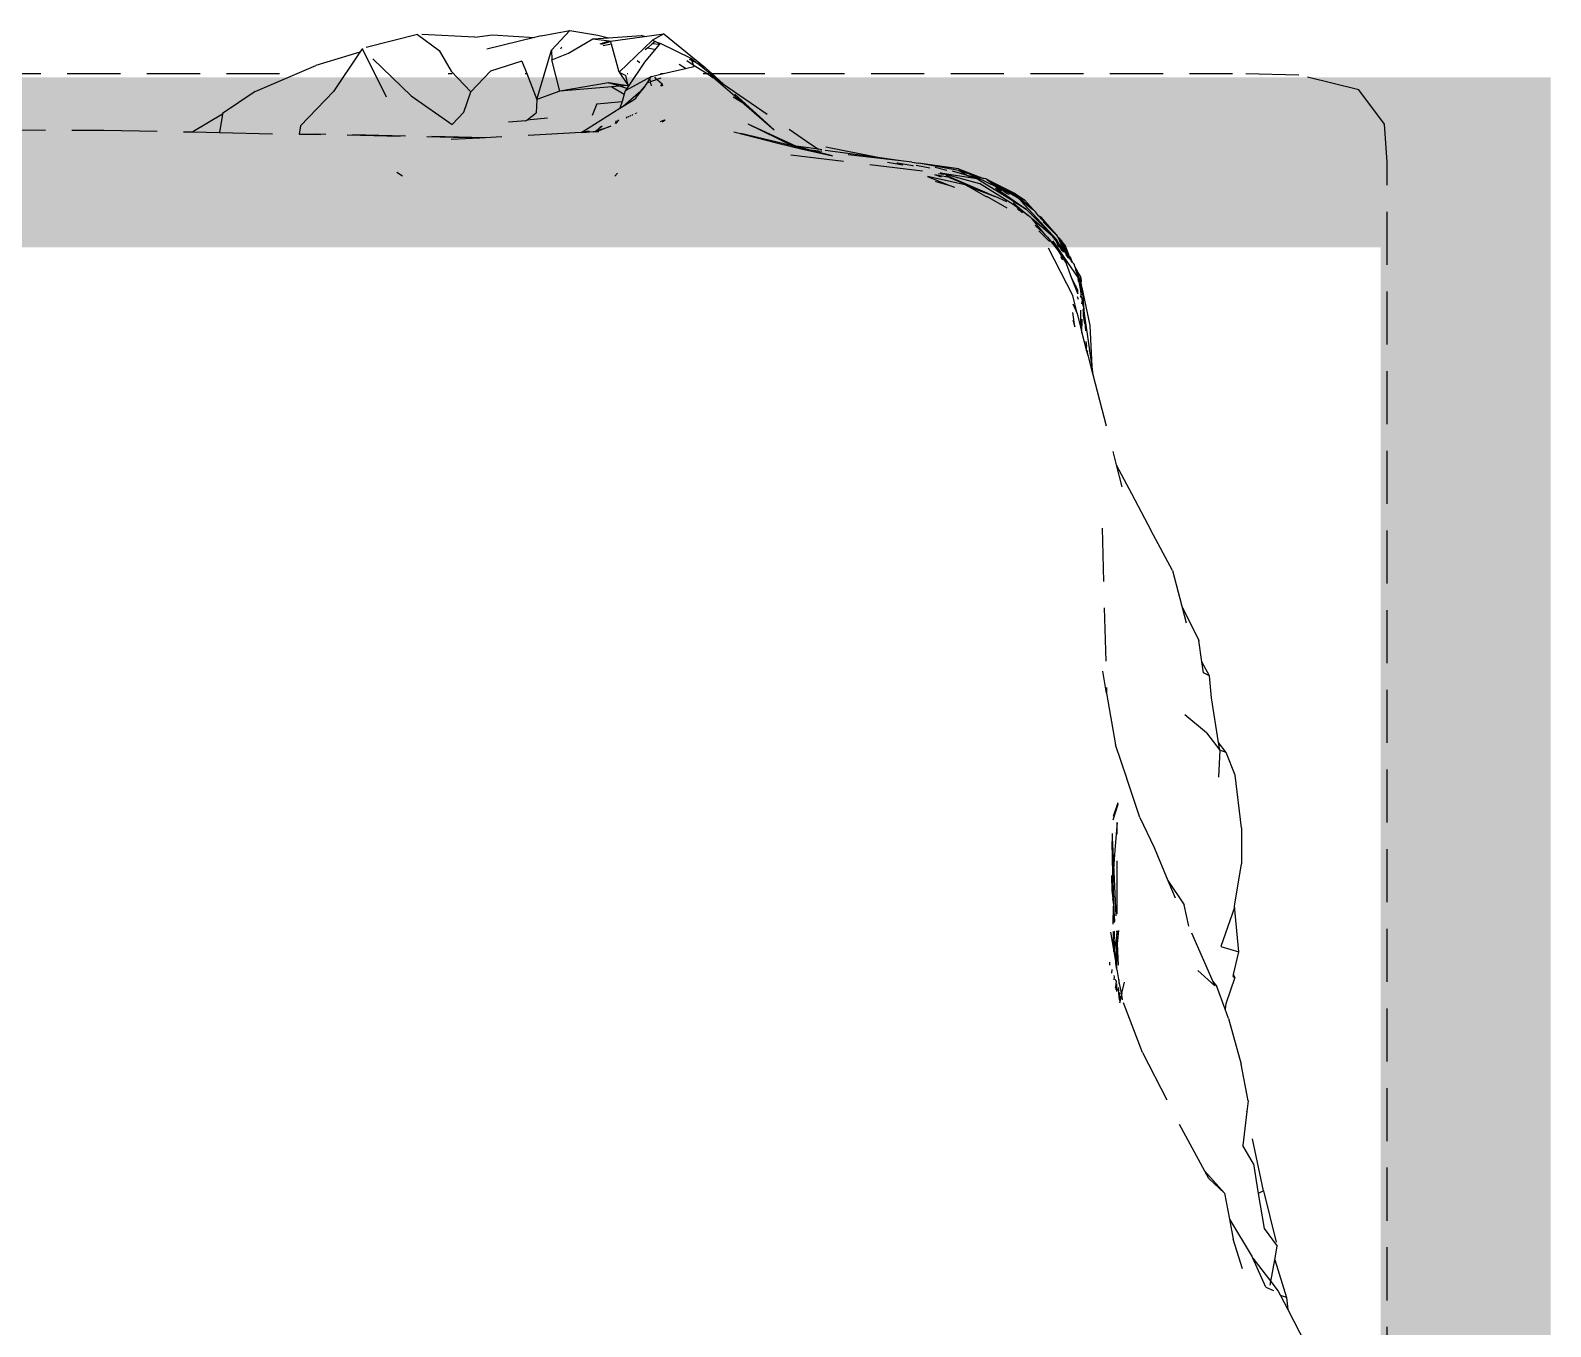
# Model space of a CAD drawing. Header units: millimetres. Extents: x 0 to 460473, y -68369 to 85219.
# Drawn here: x 231285.7 to 231464.6, y -37559.5 to -37406.9 of the extents above; entities that cross this region are included whole.
import ezdxf

# ---------------------------------------------------------------- set-up
doc = ezdxf.new("R2010")
doc.units = ezdxf.units.MM
doc.header["$LTSCALE"] = 50
doc.linetypes.add('HIDDEN2', pattern=[0.1875, 0.125, -0.0625])
doc.layers.add('fur', color=6, linetype='Continuous')
doc.layers.add('hid', color=8, linetype='HIDDEN2')

msp = doc.modelspace()

# ---------------------------------------------------------------- linework, layer by layer
at = {"layer": 'fur', "color": 40, "lineweight": 50, "true_color": 0xf8d731, "const_width": 20}
msp.add_lwpolyline([(231454.62857818, -37422.47504293), (231454.62857818, -39432.25663589), (230244.58358802, -39432.25663589), (230244.58358802, -37422.47504293)], close=True, dxfattribs=at)
at = {"layer": 'hid'}
for p, q in [((231331.23243071, -37407.41653818), (231324.73994707, -37409.08661756)), ((231331.23243071, -37407.41653818), (231333.76837843, -37409.33058047)), ((231337.96958474, -37407.74332182), (231331.23243071, -37407.41653818)), ((231337.96958474, -37407.74332182), (231340.06700062, -37407.47986188)), ((231345.01968612, -37407.77405115), (231339.40048471, -37409.15377402)), ((231340.06700062, -37407.47986188), (231345.01968612, -37407.77405115)), ((231345.783476, -37407.58651233), (231345.01968612, -37407.77405115)), ((231345.783476, -37407.58651233), (231349.1423037, -37406.94910925)), ((231349.1423037, -37406.94910925), (231346.9950163, -37409.2895867)), ((231349.1423037, -37406.94910925), (231352.44601025, -37407.51085717)), ((231352.44601025, -37407.51085717), (231353.71245843, -37407.82982542)), ((231353.71245843, -37407.82982542), (231357.5692771, -37407.56384911)), ((231353.95846702, -37408.20891769), (231357.95920658, -37407.67037683)), ((231357.95920658, -37407.67037683), (231357.5692771, -37407.56384911)), ((231357.95920658, -37407.67037683), (231360.23365334, -37407.3642128)), ((231360.23365334, -37407.3642128), (231358.9024964, -37408.08510318)), ((231360.23365334, -37407.3642128), (231365.11431215, -37411.34327442)), ((231324.44802977, -37409.51840754), (231319.25783031, -37411.09531213)), ((231324.44802977, -37409.51840754), (231321.31868624, -37414.1471814)), ((231324.73994707, -37409.08661756), (231324.44802977, -37409.51840754)), ((231327.57118665, -37414.80391487), (231324.73994707, -37409.08661756)), ((231330.4629845, -37414.65427096), (231324.73994707, -37409.08661756)), ((231333.76837843, -37409.33058047), (231335.19665358, -37411.72804925)), ((231345.29319777, -37415.0838723), (231346.9950163, -37409.2895867)), ((231346.9950163, -37409.2895867), (231347.04095059, -37410.43091315)), ((231348.12073348, -37409.10811235), (231348.22473511, -37408.88831361)), ((231348.98725203, -37409.6278686), (231351.8544891, -37407.95795585)), ((231351.8544891, -37407.95795585), (231353.71245843, -37407.82982542)), ((231351.8544891, -37407.95795585), (231353.80495071, -37408.19060631)), ((231352.72421934, -37408.51302051), (231353.80495071, -37408.19060631)), ((231353.97324152, -37408.26333404), (231352.87235136, -37408.60755885)), ((231354.05078071, -37408.54892061), (231353.09843782, -37408.75184796)), ((231353.80495071, -37408.19060631), (231353.95846702, -37408.20891769)), ((231353.97324152, -37408.26333404), (231353.95846702, -37408.20891769)), ((231354.05078071, -37408.54892061), (231353.97324152, -37408.26333404)), ((231354.95027268, -37411.86186223), (231354.05078071, -37408.54892061)), ((231358.9024964, -37408.08510318), (231354.95027268, -37411.86186223)), ((231359.68960368, -37408.6032614), (231357.9626246, -37410.68054186)), ((231358.32703802, -37408.98728104), (231358.03677583, -37409.23437615)), ((231358.84630696, -37408.54523648), (231358.32703802, -37408.98728104)), ((231358.32703802, -37408.98728104), (231359.07529467, -37409.17477233)), ((231359.20217796, -37408.24228973), (231358.84630696, -37408.54523648)), ((231359.68960368, -37408.6032614), (231358.84630696, -37408.54523648)), ((231358.9024964, -37408.08510318), (231359.20217796, -37408.24228973)), ((231359.20217796, -37408.24228973), (231359.82455694, -37408.47771015)), ((231359.76199023, -37408.53591792), (231359.20217796, -37408.24228973)), ((231359.76199023, -37408.53591792), (231359.68960368, -37408.6032614)), ((231359.82455694, -37408.47771015), (231359.76199023, -37408.53591792)), ((231363.4441789, -37410.2629387), (231359.82455694, -37408.47771015)), ((231317.06695032, -37412.03248323), (231319.25783031, -37411.09531213)), ((231343.49163621, -37410.54956178), (231339.81389331, -37411.74787957)), ((231343.49163621, -37410.54956178), (231344.08082706, -37412.03248323)), ((231347.04095059, -37410.43091315), (231348.98725203, -37409.6278686)), ((231347.9735104, -37414.11835245), (231347.04095059, -37410.43091315)), ((231357.9626246, -37410.68054186), (231356.04225653, -37413.53285965)), ((231357.09117237, -37410.48969634), (231357.41134353, -37410.72279823)), ((231362.79234888, -37411.41369351), (231362.03735265, -37410.95340163)), ((231362.79234888, -37411.41369351), (231363.76478149, -37411.1822989)), ((231362.9541842, -37410.50342552), (231363.69533341, -37410.98314953)), ((231363.51967363, -37410.47942742), (231363.2429284, -37410.36171139)), ((231363.51967363, -37410.47942742), (231363.27411662, -37410.34640437)), ((231363.4441789, -37410.2629387), (231363.51967363, -37410.47942742)), ((231364.00191093, -37410.74066484), (231363.4441789, -37410.2629387)), ((231363.53138472, -37410.51301016), (231363.51967363, -37410.47942742)), ((231364.00191093, -37410.74066484), (231363.53138472, -37410.51301016)), ((231363.53138472, -37410.51301016), (231363.69533341, -37410.98314953)), ((231363.69533341, -37410.98314953), (231363.76478149, -37411.1822989)), ((231363.69533341, -37410.98314953), (231365.31650063, -37412.03248323)), ((231364.05956044, -37410.79004461), (231364.00191093, -37410.74066484)), ((231364.11768263, -37410.80338064), (231364.05956044, -37410.79004461)), ((231364.17938977, -37410.85289651), (231364.11768263, -37410.80338064)), ((231365.11431215, -37411.34327442), (231364.17938977, -37410.85289651)), ((231365.64940159, -37412.03248323), (231364.17938977, -37410.85289651)), ((231365.88031134, -37412.03248323), (231365.11431215, -37411.34327442)), ((230352.49704606, -37412.03248323), (231317.06695032, -37412.03248323)), ((231312.11082993, -37414.15251392), (231317.06695032, -37412.03248323)), ((231334.85318587, -37412.03248323), (231335.28970404, -37412.03248323)), ((231335.19665358, -37411.72804925), (231337.51549148, -37414.17950982)), ((231337.51549148, -37414.17950982), (231339.81389331, -37411.74787957)), ((231343.90653763, -37412.03248323), (231344.08082706, -37412.03248323)), ((231344.08082706, -37412.03248323), (231345.29319777, -37415.0838723)), ((231353.71285919, -37413.1105057), (231347.9735104, -37414.11835245)), ((231353.71285919, -37413.1105057), (231355.96682662, -37413.44645462)), ((231355.03809968, -37413.52452104), (231353.71285919, -37413.1105057)), ((231353.73590754, -37413.0785073), (231355.96682662, -37413.44645462)), ((231354.95027268, -37411.86186223), (231356.0166154, -37413.41985987)), ((231354.95027268, -37411.86186223), (231355.75440397, -37412.26430104)), ((231358.78419217, -37412.36745202), (231355.67734685, -37414.07485907)), ((231356.0166154, -37413.41985987), (231355.75440397, -37412.26430104)), ((231355.92902693, -37412.03248323), (231356.00358165, -37412.03248323)), ((231358.06874218, -37413.44278851), (231358.26364886, -37413.14983964)), ((231358.26364886, -37413.14983964), (231358.1581881, -37413.18755884)), ((231358.26364886, -37413.14983964), (231358.5549425, -37412.66778428)), ((231358.65256097, -37413.01074093), (231358.26364886, -37413.14983964)), ((231358.5549425, -37412.66778428), (231358.78419217, -37412.36745202)), ((231358.5549425, -37412.66778428), (231358.65256097, -37413.01074093)), ((231359.40805093, -37412.74053162), (231358.65256097, -37413.01074093)), ((231358.7839588, -37413.47237236), (231358.65256097, -37413.01074093)), ((231358.78419217, -37412.36745202), (231360.19189381, -37412.03248323)), ((231359.40805093, -37412.74053162), (231359.14908397, -37412.43537257)), ((231359.8805689, -37412.57153036), (231359.40805093, -37412.74053162)), ((231359.47864362, -37412.82371598), (231359.40805093, -37412.74053162)), ((231360.01448116, -37413.26781512), (231359.47864362, -37412.82371598)), ((231359.83871136, -37412.03248323), (231360.19189381, -37412.03248323)), ((231360.19189381, -37412.03248323), (231362.79234888, -37411.41369351)), ((231364.84318821, -37412.03248323), (231365.31650063, -37412.03248323)), ((231365.31650063, -37412.03248323), (231365.51007309, -37412.03248323)), ((231365.31650063, -37412.03248323), (231366.0068959, -37412.47935572)), ((231365.59877828, -37412.13098798), (231365.73148823, -37412.22213668)), ((231365.64940159, -37412.03248323), (231365.88031134, -37412.03248323)), ((231367.03811517, -37413.14683351), (231365.64940159, -37412.03248323)), ((231365.73148823, -37412.22213668), (231366.0068959, -37412.47935572)), ((231365.88031134, -37412.03248323), (231427.19550071, -37412.03248323)), ((231367.25107204, -37413.26582702), (231365.88031134, -37412.03248323)), ((231366.0068959, -37412.47935572), (231366.10876001, -37412.54528935)), ((231366.10876001, -37412.54528935), (231369.67230406, -37415.60813498)), ((231367.03811517, -37413.14683351), (231367.25107204, -37413.26582702)), ((231435.00557857, -37412.20322839), (231427.19550071, -37412.03248323)), ((231442.0605992, -37413.94312107), (231435.00557857, -37412.20322839)), ((231312.11082993, -37414.15251392), (231308.28553484, -37416.73312152)), ((231321.31868624, -37414.1471814), (231317.4468944, -37418.19056658)), ((231330.4629845, -37414.65427096), (231335.3037086, -37418.00659455)), ((231336.68173727, -37416.58681044), (231337.51549148, -37414.17950982)), ((231347.9735104, -37414.11835245), (231345.29319777, -37415.0838723)), ((231354.10962181, -37413.60256653), (231347.9735104, -37414.11835245)), ((231355.03809968, -37413.52452104), (231354.10962181, -37413.60256653)), ((231354.10962181, -37413.60256653), (231355.56055336, -37414.45853023)), ((231355.96682662, -37413.44645462), (231355.03809968, -37413.52452104)), ((231355.87239123, -37413.78516015), (231355.03809968, -37413.52452104)), ((231355.56055336, -37414.45853023), (231355.30281257, -37415.30521878)), ((231355.43288598, -37415.86982667), (231357.50313505, -37414.04572175)), ((231355.67734685, -37414.07485907), (231355.56055336, -37414.45853023)), ((231355.87239123, -37413.78516015), (231355.67734685, -37414.07485907)), ((231356.04225653, -37413.53285965), (231355.87239123, -37413.78516015)), ((231355.96682662, -37413.44645462), (231356.02807095, -37413.47034417)), ((231356.02807095, -37413.47034417), (231356.0166154, -37413.41985987)), ((231356.04225653, -37413.53285965), (231356.02807095, -37413.47034417)), ((231356.97136065, -37414.81480618), (231356.83639083, -37414.98355422)), ((231356.94522523, -37414.77662059), (231356.97136065, -37414.81480618)), ((231357.10394726, -37414.6490378), (231356.97136065, -37414.81480618)), ((231357.10394726, -37414.6490378), (231357.07783415, -37414.60289411)), ((231357.41055661, -37414.26569486), (231357.10394726, -37414.6490378)), ((231357.41055661, -37414.26569486), (231357.34973023, -37414.24669223)), ((231357.56667425, -37414.07050645), (231357.41055661, -37414.26569486)), ((231357.50313505, -37414.04572175), (231357.5595681, -37413.97179071)), ((231357.50313505, -37414.04572175), (231357.56667425, -37414.07050645)), ((231357.5595681, -37413.97179071), (231358.04617702, -37413.47100094)), ((231357.63261291, -37413.98806566), (231357.5595681, -37413.97179071)), ((231357.63261291, -37413.98806566), (231357.56667425, -37414.07050645)), ((231358.04617702, -37413.47100094), (231357.63261291, -37413.98806566)), ((231358.06874218, -37413.44278851), (231358.04617702, -37413.47100094)), ((231358.05342395, -37413.32480682), (231358.06874218, -37413.44278851)), ((231359.88240758, -37413.51780803), (231360.01448116, -37413.26781512)), ((231360.01448116, -37413.26781512), (231359.91998679, -37413.51936244)), ((231360.1030916, -37413.52693629), (231360.01448116, -37413.26781512)), ((231373.22124543, -37418.63749862), (231367.25107204, -37413.26582702)), ((231367.25107204, -37413.26582702), (231377.54259611, -37420.33431792)), ((231369.67230406, -37415.60813498), (231368.37700708, -37414.81844272)), ((231445.09204154, -37417.99240731), (231442.0605992, -37413.94312107)), ((231308.28553484, -37416.73312152), (231308.27372767, -37416.80221491)), ((231336.68173727, -37416.58681044), (231335.3037086, -37418.00659455)), ((231344.08193608, -37417.5306506), (231345.20301658, -37416.66629835)), ((231345.29319777, -37415.0838723), (231345.20301658, -37416.66629835)), ((231350.59061859, -37418.92757751), (231355.05908585, -37416.10587057)), ((231352.35151685, -37415.60395989), (231351.78661884, -37416.97308504)), ((231352.35151685, -37415.60395989), (231355.30281257, -37415.30521878)), ((231355.30281257, -37415.30521878), (231355.05908585, -37416.10587057)), ((231355.05908585, -37416.10587057), (231355.43288598, -37415.86982667)), ((231355.43288598, -37415.86982667), (231356.83639083, -37414.98355422)), ((231356.89760663, -37416.71180991), (231356.83496597, -37416.78957729)), ((231357.01694614, -37416.66605577), (231356.98239338, -37416.71746136)), ((231369.67230406, -37415.60813498), (231373.22124543, -37418.63749862)), ((231308.27372767, -37416.80221491), (231304.76871679, -37418.88253362)), ((231308.27372767, -37416.80221491), (231307.90331665, -37418.96979175)), ((231317.4468944, -37418.19056658), (231317.28071445, -37419.16911808)), ((231343.99016386, -37417.57549344), (231341.95536861, -37417.74263469)), ((231343.99016386, -37417.57549344), (231344.04508293, -37417.53432426)), ((231344.08193608, -37417.5306506), (231344.04508293, -37417.53432426)), ((231346.53248614, -37417.28637073), (231344.08193608, -37417.5306506)), ((231353.74314591, -37418.30197902), (231352.29937314, -37418.88322952)), ((231352.96528525, -37418.21944112), (231352.31642091, -37418.76183181)), ((231352.31642091, -37418.76183181), (231352.82106375, -37418.27473488)), ((231352.31642091, -37418.76183181), (231353.74314591, -37418.30197902)), ((231353.74314591, -37418.30197902), (231354.02304774, -37418.16506161)), ((231354.60733561, -37417.5898877), (231354.50383951, -37417.92987641)), ((231354.89374239, -37417.48008085), (231354.56263147, -37417.9011176)), ((231355.84217019, -37417.27521553), (231355.876559, -37417.10327417)), ((231356.02724181, -37417.18468548), (231356.07399034, -37417.02758003)), ((231356.25766589, -37417.07197071), (231356.30214149, -37416.94010809)), ((231356.56123584, -37416.84077269), (231356.47266419, -37416.96680165)), ((231360.26121339, -37417.5319156), (231359.79482078, -37417.70245265)), ((231360.39631269, -37417.52716989), (231360.03156487, -37417.75146508)), ((231375.37809465, -37420.52987753), (231370.14946016, -37417.99276332)), ((231375.75571, -37420.58241563), (231370.14946016, -37417.99276332)), ((231445.38953013, -37422.47504293), (231445.09204154, -37417.99240731)), ((231234.29233243, -37418.61900143), (231294.3087619, -37418.68082536)), ((231294.3087619, -37418.68082536), (231304.73516194, -37418.90244933)), ((231304.76871679, -37418.88253362), (231304.73516194, -37418.90244933)), ((231304.76871679, -37418.88253362), (231307.90331665, -37418.96979175)), ((231307.90331665, -37418.96979175), (231317.28071445, -37419.16911808)), ((231317.28071445, -37419.16911808), (231319.32588805, -37419.163252)), ((231338.56568074, -37419.62155216), (231317.28071445, -37419.16911808)), ((231339.18130798, -37419.58845607), (231319.32588805, -37419.163252)), ((231338.56568074, -37419.62155216), (231335.18765421, -37419.8031547)), ((231339.18130798, -37419.58845607), (231338.56568074, -37419.62155216)), ((231350.50837232, -37418.97951364), (231339.18130798, -37419.58845607)), ((231350.50837232, -37418.97951364), (231350.59061859, -37418.92757751)), ((231351.09706271, -37418.94786567), (231350.50837232, -37418.97951364)), ((231351.44370531, -37418.80280681), (231350.59061859, -37418.92757751)), ((231351.44370531, -37418.80280681), (231351.09706271, -37418.94786567)), ((231351.90927729, -37418.90420105), (231351.09706271, -37418.94786567)), ((231351.90927729, -37418.90420105), (231352.29034553, -37418.7709498)), ((231352.16238194, -37418.89059416), (231351.90927729, -37418.90420105)), ((231352.29034553, -37418.7709498), (231352.16238194, -37418.89059416)), ((231352.29937314, -37418.88322952), (231352.16238194, -37418.89059416)), ((231352.31642091, -37418.76183181), (231352.29034553, -37418.7709498)), ((231352.58643793, -37418.86779693), (231352.29937314, -37418.88322952)), ((231368.45589105, -37418.86746365), (231373.65602753, -37420.23775529)), ((231375.37809465, -37420.52987753), (231368.45589105, -37418.86746365)), ((231373.65602753, -37420.23775529), (231376.53845103, -37420.94398123)), ((231375.1771087, -37421.59171607), (231392.81287585, -37423.73072415)), ((231375.53822978, -37420.58702597), (231375.37809465, -37420.52987753)), ((231375.75571, -37420.58241563), (231375.53822978, -37420.58702597)), ((231376.53845103, -37420.94398123), (231375.53822978, -37420.58702597)), ((231378.42175688, -37420.93814879), (231375.75571, -37420.58241563)), ((231377.44798897, -37421.05070754), (231375.75571, -37420.58241563)), ((231376.53845103, -37420.94398123), (231375.75571, -37420.58241563)), ((231376.53845103, -37420.94398123), (231380.10313934, -37421.69536698)), ((231377.44798897, -37421.05070754), (231376.53845103, -37420.94398123)), ((231388.13375844, -37422.30458892), (231377.44798897, -37421.05070754)), ((231380.10313934, -37421.69536698), (231377.44798897, -37421.05070754)), ((231385.420692, -37421.92711661), (231377.54259611, -37420.33431792)), ((231377.54259611, -37420.33431792), (231378.42175688, -37420.93814879)), ((231378.8266701, -37421.00968213), (231378.42175688, -37420.93814879)), ((231385.420692, -37421.92711661), (231378.8266701, -37421.00968213)), ((231388.13375844, -37422.30458892), (231385.420692, -37421.92711661)), ((231329.45388328, -37424.08885816), (231328.79595636, -37423.6724983)), ((231354.46534474, -37424.09077795), (231354.77916277, -37423.75940293)), ((231386.57840782, -37422.44928681), (231388.38134624, -37422.75825824)), ((231387.74316287, -37422.58490002), (231387.67455748, -37422.57691225)), ((231389.53434138, -37422.90629856), (231387.74316287, -37422.58490002)), ((231389.42198789, -37422.45575136), (231388.13375844, -37422.30458892)), ((231389.42198789, -37422.45575136), (231390.19851857, -37422.59186157)), ((231389.63716233, -37422.91950039), (231389.53434138, -37422.90629856)), ((231391.53316046, -37423.16293957), (231389.93820306, -37422.84047001)), ((231394.91422895, -37423.24796423), (231390.19851857, -37422.59186157)), ((231391.49795408, -37422.81962649), (231390.19851857, -37422.59186157)), ((231394.91422895, -37423.24796423), (231391.49795408, -37422.81962649)), ((231394.93803979, -37423.42260434), (231391.49795408, -37422.81962649)), ((231393.55674096, -37423.42275984), (231392.18602065, -37423.10218492)), ((231392.56055493, -37423.80965997), (231393.17639347, -37423.88823445)), ((231392.81287585, -37423.73072415), (231397.3939306, -37424.98186724)), ((231392.81287585, -37423.73072415), (231397.06039142, -37424.38379152)), ((231393.17639347, -37423.88823445), (231392.81287585, -37423.73072415)), ((231399.20167923, -37426.49280416), (231393.17639347, -37423.88823445)), ((231395.16969249, -37423.7999862), (231394.22652703, -37423.50875791)), ((231394.91422895, -37423.24796423), (231396.08525396, -37423.80001323)), ((231394.91422895, -37423.24796423), (231397.85212155, -37424.38127482)), ((231394.93803979, -37423.42260434), (231396.08525396, -37423.80001323)), ((231395.8925177, -37423.96903574), (231394.93803979, -37423.42260434)), ((231395.8925177, -37423.96903574), (231395.16969249, -37423.7999862)), ((231395.92076609, -37424.03190084), (231395.16969249, -37423.7999862)), ((231396.08525396, -37423.80001323), (231396.95650463, -37424.21787391)), ((231396.08525396, -37423.80001323), (231397.85212155, -37424.38127482)), ((231445.38953013, -37668.9292549), (231445.38953013, -37422.47504293)), ((231395.70504867, -37425.12584535), (231391.25279741, -37424.1478274)), ((231391.25279741, -37424.1478274), (231393.79741311, -37425.15498802)), ((231392.90870578, -37424.21154204), (231392.15235952, -37423.9373594)), ((231393.85567795, -37424.24797884), (231392.15235952, -37423.9373594)), ((231392.19678606, -37424.69046817), (231392.24866965, -37424.72029285)), ((231392.24866965, -37424.72029285), (231393.79741311, -37425.15498802)), ((231393.79741311, -37425.15498802), (231394.43675216, -37425.40803886)), ((231393.85567795, -37424.24797884), (231399.20167923, -37426.49280416)), ((231396.22202747, -37425.41265235), (231395.70504867, -37425.12584535)), ((231395.92076609, -37424.03190084), (231395.8925177, -37423.96903574)), ((231395.8925177, -37423.96903574), (231396.95650463, -37424.21787391)), ((231395.92076609, -37424.03190084), (231396.1681741, -37424.10829487)), ((231397.06039142, -37424.38379152), (231396.1681741, -37424.10829487)), ((231396.1681741, -37424.10829487), (231396.95650463, -37424.21787391)), ((231399.20167923, -37426.49280416), (231396.22202747, -37425.41265235)), ((231398.15424988, -37426.48460133), (231396.22202747, -37425.41265235)), ((231396.95650463, -37424.21787391), (231396.98652952, -37424.22489593)), ((231396.98652952, -37424.22489593), (231397.01332975, -37424.2375302)), ((231397.01332975, -37424.2375302), (231397.1151885, -37424.25498584)), ((231397.06039142, -37424.38379152), (231400.34197594, -37426.38322094)), ((231397.1151885, -37424.25498584), (231399.38426136, -37425.35524366)), ((231397.85212155, -37424.38127482), (231397.1151885, -37424.25498584)), ((231401.36002835, -37427.43416102), (231397.3939306, -37424.98186724)), ((231398.16825147, -37424.43545033), (231397.85212155, -37424.38127482)), ((231398.27817794, -37424.51859902), (231398.16825147, -37424.43545033)), ((231398.33642722, -37424.54060101), (231398.27817794, -37424.51859902)), ((231401.64200864, -37426.19551603), (231398.33642722, -37424.54060101)), ((231398.33642722, -37424.54060101), (231399.84911977, -37425.57438896)), ((231400.80483601, -37426.02493629), (231398.33642722, -37424.54060101)), ((231398.33642722, -37424.54060101), (231399.38426136, -37425.35524366)), ((231401.95649784, -37426.51481733), (231398.33642722, -37424.54060101)), ((231399.26917451, -37425.47429237), (231402.89967072, -37427.98057793)), ((231399.26917451, -37425.47429237), (231400.34197594, -37426.38322094)), ((231399.38426136, -37425.35524366), (231399.98306851, -37425.8081831)), ((231399.38426136, -37425.35524366), (231399.84911977, -37425.57438896)), ((231399.84911977, -37425.57438896), (231400.0236219, -37425.65665341)), ((231400.0236219, -37425.65665341), (231400.66454286, -37426.12691105)), ((231400.0236219, -37425.65665341), (231400.80483601, -37426.02493629)), ((231398.15424988, -37426.48460133), (231398.2379966, -37426.51280112)), ((231400.63782884, -37427.86242923), (231398.2379966, -37426.51280112)), ((231400.62368642, -37427.11510788), (231399.24192349, -37426.51639717)), ((231400.34197594, -37426.38322094), (231401.33659249, -37426.98922868)), ((231400.66454286, -37426.12691105), (231400.90346589, -37426.23865619)), ((231402.05897949, -37426.77909396), (231400.80483601, -37426.02493629)), ((231400.80483601, -37426.02493629), (231401.95649784, -37426.51481733)), ((231401.33659249, -37426.98922868), (231402.89967072, -37427.98057793)), ((231402.89967072, -37427.98057793), (231401.34183339, -37427.08872783)), ((231401.34964137, -37427.2369632), (231403.11316777, -37428.73110694)), ((231401.36002835, -37427.43416102), (231401.35663021, -37427.36964708)), ((231403.11316777, -37428.73110694), (231401.36002835, -37427.43416102)), ((231401.64200864, -37426.19551603), (231402.6739365, -37426.90607465)), ((231401.95649784, -37426.51481733), (231401.64200864, -37426.19551603)), ((231402.04252479, -37426.56173239), (231401.95649784, -37426.51481733)), ((231402.05401922, -37426.61383092), (231402.04252479, -37426.56173239)), ((231402.14791169, -37426.65809407), (231402.05401922, -37426.61383092)), ((231406.49716923, -37431.59819452), (231402.05897949, -37426.77909396)), ((231402.05897949, -37426.77909396), (231402.73106242, -37427.30123379)), ((231402.6739365, -37426.90607465), (231402.14791169, -37426.65809407)), ((231403.53076373, -37427.92252006), (231402.14791169, -37426.65809407)), ((231402.73106242, -37427.30123379), (231402.14791169, -37426.65809407)), ((231402.6739365, -37426.90607465), (231403.73431405, -37428.08065789)), ((231402.73106242, -37427.30123379), (231403.53076373, -37427.92252006)), ((231401.81484166, -37427.90186109), (231402.09283349, -37428.18772959)), ((231402.20763087, -37428.16129678), (231402.10226003, -37428.09169976)), ((231402.36802022, -37428.3490565), (231402.20763087, -37428.16129678)), ((231402.36802022, -37428.3490565), (231402.46750051, -37428.40737635)), ((231406.49716923, -37431.59819452), (231402.89967072, -37427.98057793)), ((231403.32308441, -37428.90895834), (231403.11316777, -37428.73110694)), ((231403.47000585, -37428.99509034), (231403.32308441, -37428.90895834)), ((231403.47000585, -37428.99509034), (231403.51478985, -37429.07138034)), ((231403.51478985, -37429.07138034), (231403.57307808, -37429.12076491)), ((231403.53076373, -37427.92252006), (231403.73431405, -37428.08065789)), ((231405.14834378, -37431.04146505), (231403.57307808, -37429.12076491)), ((231406.00324223, -37431.17971598), (231403.57307808, -37429.12076491)), ((231403.99909386, -37428.28636477), (231403.73431405, -37428.08065789)), ((231404.35132052, -37428.76411771), (231403.99909386, -37428.28636477)), ((231404.64929841, -37428.94526458), (231404.35132052, -37428.76411771)), ((231405.87510593, -37430.34775678), (231404.35132052, -37428.76411771)), ((231404.35132052, -37428.76411771), (231406.32278481, -37430.94791432)), ((231405.87510593, -37430.34775678), (231404.64929841, -37428.94526458)), ((231404.04283811, -37429.97091595), (231403.99163019, -37429.88368273)), ((231404.63612977, -37430.52509438), (231404.04283811, -37429.97091595)), ((231404.37174501, -37430.5312122), (231405.61598751, -37431.8107093)), ((231404.69535378, -37430.60279879), (231404.63612977, -37430.52509438)), ((231406.32278481, -37430.94791432), (231404.88541042, -37429.48854619)), ((231405.3947463, -37431.28007622), (231405.14834378, -37431.04146505)), ((231406.49791918, -37431.03211393), (231405.87510593, -37430.34775678)), ((231406.49791918, -37431.03211393), (231406.32278481, -37430.94791432)), ((231406.55599717, -37431.14971061), (231406.49791918, -37431.03211393)), ((231408.36303879, -37438.15869694), (231405.02577209, -37431.64535401)), ((231405.3947463, -37431.28007622), (231406.55762932, -37432.75978784)), ((231406.00324223, -37431.17971598), (231406.66260754, -37431.91537121)), ((231406.43848583, -37431.74100613), (231406.00324223, -37431.17971598)), ((231406.00324223, -37431.17971598), (231406.49716923, -37431.59819452)), ((231406.04345095, -37431.74050621), (231408.97124628, -37436.03985246)), ((231406.55762932, -37432.75978784), (231406.04345095, -37431.74050621)), ((231406.43848583, -37431.74100613), (231407.0836553, -37432.88510753)), ((231406.725795, -37432.49133166), (231406.43848583, -37431.74100613)), ((231406.43848583, -37431.74100613), (231406.75868599, -37432.09957187)), ((231406.66260754, -37431.91537121), (231406.49716923, -37431.59819452)), ((231406.59804609, -37431.19567597), (231406.55599717, -37431.14971061)), ((231406.55762932, -37432.75978784), (231406.65840796, -37432.88266587)), ((231406.61764094, -37431.27452729), (231406.59804609, -37431.19567597)), ((231406.70672094, -37431.37320146), (231406.61764094, -37431.27452729)), ((231406.66260754, -37431.91537121), (231406.73021544, -37431.99080148)), ((231407.3662523, -37432.45057709), (231406.70672094, -37431.37320146)), ((231407.26330597, -37432.68354245), (231406.70672094, -37431.37320146)), ((231406.85386006, -37431.46758596), (231406.70672094, -37431.37320146)), ((231406.75868599, -37432.09957187), (231406.73021544, -37431.99080148)), ((231406.77076452, -37432.1227287), (231406.75868599, -37432.09957187)), ((231406.91368517, -37432.2789444), (231406.77076452, -37432.1227287)), ((231406.94769092, -37431.58238232), (231406.85386006, -37431.46758596)), ((231406.91368517, -37432.2789444), (231406.93258857, -37432.30863257)), ((231406.93258857, -37432.30863257), (231406.96679558, -37432.34040633)), ((231407.0054462, -37431.64102134), (231406.94769092, -37431.58238232)), ((231406.96679558, -37432.34040633), (231406.98422572, -37432.36795346)), ((231407.26330597, -37432.68354245), (231406.98422572, -37432.36795346)), ((231407.28260499, -37433.1040242), (231406.98422572, -37432.36795346)), ((231406.98422572, -37432.36795346), (231407.60821558, -37433.28024902)), ((231407.0054462, -37431.64102134), (231407.02835576, -37431.68107086)), ((231407.02835576, -37431.68107086), (231407.0847857, -37431.79198487)), ((231407.0847857, -37431.79198487), (231407.1039371, -37431.81319894)), ((231407.1039371, -37431.81319894), (231407.44660286, -37432.19277077)), ((231407.25986591, -37432.08578704), (231407.1039371, -37431.81319894)), ((231407.28563799, -37432.17415733), (231407.25986591, -37432.08578704)), ((231407.28204447, -37432.71008836), (231407.26330597, -37432.68354245)), ((231407.38049533, -37432.81915964), (231407.28204447, -37432.71008836)), ((231407.4185199, -37432.4269989), (231407.28563799, -37432.17415733)), ((231407.28563799, -37432.17415733), (231407.3662523, -37432.45057709)), ((231407.62922512, -37432.88015561), (231407.3662523, -37432.45057709)), ((231407.3662523, -37432.45057709), (231407.52124843, -37432.98204592)), ((231407.43048116, -37432.92037127), (231407.38049533, -37432.81915964)), ((231407.62922512, -37432.88015561), (231407.4185199, -37432.4269989)), ((231407.44660286, -37432.19277077), (231407.82326404, -37433.19712735)), ((231406.65840796, -37432.88266587), (231407.62002824, -37434.44009572)), ((231407.1190026, -37433.90035054), (231406.98488889, -37433.60676596)), ((231407.14963475, -37433.93334996), (231407.1190026, -37433.90035054)), ((231407.52124843, -37432.98204592), (231407.43048116, -37432.92037127)), ((231407.52124843, -37432.98204592), (231407.55449991, -37433.09606248)), ((231407.55449991, -37433.09606248), (231407.60821558, -37433.28024902)), ((231407.91952523, -37433.61317575), (231407.55449991, -37433.09606248)), ((231407.85757413, -37433.37125824), (231407.55449991, -37433.09606248)), ((231407.68640343, -37433.54834865), (231407.60821558, -37433.28024902)), ((231408.27379358, -37436.1618265), (231407.62002824, -37434.44009572)), ((231407.82326404, -37433.19712735), (231407.62922512, -37432.88015561)), ((231407.68640343, -37433.54834865), (231407.77446461, -37433.6168711)), ((231407.8051606, -37433.67902452), (231407.77446461, -37433.6168711)), ((231407.8051606, -37433.67902452), (231407.83357435, -37433.71028994)), ((231407.85757413, -37433.37125824), (231407.82326404, -37433.19712735)), ((231408.00606375, -37433.49573931), (231407.82326404, -37433.19712735)), ((231407.91952523, -37433.61317575), (231407.85757413, -37433.37125824)), ((231407.98787379, -37433.88007517), (231407.91952523, -37433.61317575)), ((231408.1226294, -37433.90090335), (231407.91952523, -37433.61317575)), ((231408.00606375, -37433.49573931), (231408.02182957, -37433.55053884)), ((231408.02182957, -37433.55053884), (231408.05427252, -37433.61290517)), ((231408.05427252, -37433.61290517), (231408.09933141, -37433.72241561)), ((231408.1226294, -37433.90090335), (231408.09933141, -37433.72241561)), ((231408.09933141, -37433.72241561), (231408.3100822, -37434.23462105)), ((231408.1762824, -37434.08739284), (231408.1226294, -37433.90090335)), ((231408.3100822, -37434.23462105), (231408.1762824, -37434.08739284)), ((231408.39861477, -37434.29187815), (231408.3100822, -37434.23462105)), ((231408.43229315, -37434.33958865), (231408.39861477, -37434.29187815)), ((231408.4486661, -37434.38711351), (231408.43229315, -37434.33958865)), ((231408.52558993, -37434.47175757), (231408.4486661, -37434.38711351)), ((231408.52558993, -37434.47175757), (231408.5454205, -37434.55705765)), ((231408.57194514, -37434.60804698), (231408.5454205, -37434.55705765)), ((231408.5454205, -37434.55705765), (231408.5513219, -37434.58244223)), ((231408.57194514, -37434.60804698), (231408.5513219, -37434.58244223)), ((231408.58509027, -37434.64669512), (231408.57194514, -37434.60804698)), ((231408.68813057, -37436.98318756), (231408.27379358, -37436.1618265)), ((231408.9581268, -37437.90898211), (231408.27379358, -37436.1618265)), ((231408.58509027, -37434.64669512), (231408.76992313, -37435.19012411)), ((231409.26822552, -37435.94653332), (231408.58509027, -37434.64669512)), ((231408.64768222, -37434.99693084), (231408.76992313, -37435.19012411)), ((231408.6787812, -37435.13070141), (231409.08791228, -37436.12504725)), ((231408.76992313, -37435.19012411), (231409.26822552, -37435.94653332)), ((231408.76992313, -37435.19012411), (231409.08791228, -37436.12504725)), ((231408.97124628, -37436.03985246), (231408.81812502, -37435.73008123)), ((231408.96915732, -37436.33746569), (231408.95142739, -37436.30347404)), ((231408.97124628, -37436.03985246), (231409.03465238, -37436.46303217)), ((231409.27038107, -37436.56851658), (231408.97124628, -37436.03985246)), ((231409.08791228, -37436.12504725), (231409.27038107, -37436.56851658)), ((231409.26822552, -37435.94653332), (231409.27134736, -37435.98259025)), ((231409.27038107, -37436.56851658), (231409.27134736, -37435.98259025)), ((231409.27134736, -37435.98259025), (231409.33309598, -37436.08017966)), ((231409.33309598, -37436.08017966), (231409.36982091, -37436.51854789)), ((231408.87244068, -37440.27754142), (231408.36303879, -37438.15869694)), ((231408.68813057, -37436.98318756), (231408.9581268, -37437.90898211)), ((231408.96083058, -37437.52377449), (231408.68813057, -37436.98318756)), ((231408.95774722, -37437.96306002), (231408.9581268, -37437.90898211)), ((231408.95976706, -37437.67529426), (231408.96083058, -37437.52377449)), ((231409.06903703, -37436.52895408), (231409.03465238, -37436.46303217)), ((231409.27158976, -37436.91728619), (231409.06903703, -37436.52895408)), ((231409.06903703, -37436.52895408), (231409.27379305, -37437.5530438)), ((231409.27038107, -37436.56851658), (231409.25321352, -37436.61105114)), ((231409.25321352, -37436.61105114), (231409.27070672, -37436.66248306)), ((231409.25321352, -37436.61105114), (231409.30543213, -37436.65370415)), ((231409.27070672, -37436.66248306), (231409.30914667, -37436.72430493)), ((231409.31233317, -37436.78486943), (231409.27158976, -37436.91728619)), ((231409.32465248, -37437.01901751), (231409.27158976, -37436.91728619)), ((231409.27158976, -37436.91728619), (231409.27379305, -37437.5530438)), ((231409.27379305, -37437.5530438), (231409.27427526, -37437.69218649)), ((231409.27427526, -37437.69218649), (231409.38094638, -37438.08897245)), ((231409.39666624, -37438.38775342), (231409.29192927, -37438.18012807)), ((231409.36982091, -37436.51854789), (231409.30543213, -37436.65370415)), ((231409.30543213, -37436.65370415), (231409.30914667, -37436.72430493)), ((231409.30543213, -37436.65370415), (231409.33585459, -37436.72764242)), ((231409.30914667, -37436.72430493), (231409.31233317, -37436.78486943)), ((231409.33585459, -37436.72764242), (231409.31233317, -37436.78486943)), ((231409.31233317, -37436.78486943), (231409.35497179, -37436.81709191)), ((231409.32465248, -37437.01901751), (231409.36809824, -37436.94882487)), ((231409.32465248, -37437.01901751), (231409.387004, -37437.13855722)), ((231409.35497179, -37436.81709191), (231409.35053352, -37436.89718268)), ((231409.35053352, -37436.89718268), (231409.36809824, -37436.94882487)), ((231409.35497179, -37436.81709191), (231409.40050061, -37436.88475711)), ((231409.36809824, -37436.94882487), (231409.40050061, -37436.88475711)), ((231409.40297464, -37436.91428838), (231409.36809824, -37436.94882487)), ((231409.36809824, -37436.94882487), (231409.41821147, -37437.09616329)), ((231409.38094638, -37438.08897245), (231409.42841419, -37437.21794843)), ((231409.39666624, -37438.38775342), (231409.38094638, -37438.08897245)), ((231409.41821147, -37437.09616329), (231409.387004, -37437.13855722)), ((231409.42841419, -37437.21794843), (231409.387004, -37437.13855722)), ((231409.40050061, -37436.88475711), (231409.40297464, -37436.91428838)), ((231409.51814555, -37437.3899805), (231409.42841419, -37437.21794843)), ((231409.42841419, -37437.21794843), (231410.36239903, -37441.68599393)), ((231409.79309841, -37440.82475933), (231409.51814555, -37437.3899805)), ((231408.37006069, -37439.15016636), (231408.87244068, -37440.27754142)), ((231409.06702485, -37438.60559708), (231408.94573926, -37438.2888523)), ((231409.28181768, -37439.8685486), (231409.28880558, -37441.88490352)), ((231409.46958644, -37438.5323068), (231409.39666624, -37438.38775342)), ((231409.43651237, -37439.14509247), (231409.50804099, -37438.7163784)), ((231409.47636846, -37438.60628961), (231409.46958644, -37438.5323068)), ((231409.50804099, -37438.7163784), (231409.47636846, -37438.60628961)), ((231409.56339773, -37438.90878979), (231409.50804099, -37438.7163784)), ((231409.52785007, -37438.94517131), (231409.56339773, -37438.90878979)), ((231409.60527716, -37439.32907869), (231409.52785007, -37438.94517131)), ((231409.57280668, -37438.94149384), (231409.56339773, -37438.90878979)), ((231409.57280668, -37438.94149384), (231409.60527716, -37439.32907869)), ((231409.60527716, -37439.32907869), (231409.63924395, -37439.73452441)), ((231409.61027568, -37439.91209419), (231409.63924395, -37439.73452441)), ((231409.61883505, -37439.99603881), (231409.61027568, -37439.91209419)), ((231409.64438155, -37440.53243555), (231409.61883505, -37439.99603881)), ((231409.63924395, -37439.73452441), (231409.79309841, -37440.82475933)), ((231408.61689605, -37441.84780265), (231408.3770187, -37440.13261512)), ((231408.38362071, -37441.06479748), (231408.61689605, -37441.84780265)), ((231408.87244068, -37440.27754142), (231409.28880558, -37441.88490352)), ((231409.45926976, -37442.54297455), (231409.46105073, -37440.92241362)), ((231409.78435266, -37441.46661906), (231409.64438155, -37440.53243555)), ((231409.9134515, -37442.32823973), (231409.79309841, -37440.82475933)), ((231409.79309841, -37440.82475933), (231410.59766823, -37446.52605715)), ((231410.36239903, -37441.68599393), (231410.59766823, -37446.52605715)), ((231409.28880558, -37441.88490352), (231409.45926976, -37442.54297455)), ((231409.45926976, -37442.54297455), (231410.0037947, -37444.64509403)), ((231409.90826402, -37443.55196465), (231410.00836418, -37444.14053949)), ((231410.0037947, -37444.64509403), (231410.00836418, -37444.14053949)), ((231410.0037947, -37444.64509403), (231410.14145631, -37445.17653187)), ((231410.09092488, -37444.62598472), (231410.10312985, -37444.69774823)), ((231410.14145631, -37445.17653187), (231410.10312985, -37444.69774823)), ((231410.14145631, -37445.17653187), (231410.62230115, -37447.03281653)), ((231410.59766823, -37446.52605715), (231410.62230115, -37447.03281653)), ((231410.59766823, -37446.52605715), (231410.72528937, -37447.43039895)), ((231410.62230115, -37447.03281653), (231410.72528937, -37447.43039895)), ((231410.72528937, -37447.43039895), (231413.48064083, -37458.06733688)), ((231413.48064083, -37458.06733688), (231415.28392998, -37461.4589873)), ((231413.48064083, -37458.06733688), (231414.15994605, -37460.68977093)), ((231415.28392998, -37461.4589873), (231417.59339353, -37465.84865315)), ((231411.84204559, -37465.55303144), (231412.3518079, -37484.96293388)), ((231420.13327848, -37470.53160774), (231417.59339353, -37465.84865315)), ((231420.13327848, -37470.53160774), (231421.21656894, -37474.72848784)), ((231421.21656894, -37474.72848784), (231423.20937594, -37478.77385445)), ((231421.21656894, -37474.72848784), (231421.72166744, -37476.68533869)), ((231423.5645623, -37481.25722943), (231423.20937594, -37478.77385445)), ((231412.3518079, -37484.96293388), (231411.9020414, -37482.37647331)), ((231424.47247514, -37482.91355831), (231423.5645623, -37481.25722943)), ((231423.75233799, -37482.57011053), (231423.5645623, -37481.25722943)), ((231424.47247514, -37482.91355831), (231423.75233799, -37482.57011053)), ((231424.71095847, -37485.49549904), (231424.47247514, -37482.91355831)), ((231412.3518079, -37484.96293388), (231413.41018597, -37491.04932121)), ((231425.53031367, -37490.74958794), (231424.71095847, -37485.49549904)), ((231424.12524942, -37489.62987038), (231421.56661578, -37487.52319071)), ((231424.12524942, -37489.62987038), (231425.67539105, -37491.67989199)), ((231414.75334207, -37494.95089461), (231413.41018597, -37491.04932121)), ((231426.41727669, -37491.92285505), (231425.53031367, -37490.74958794)), ((231425.67539105, -37491.67989199), (231425.53031367, -37490.74958794)), ((231425.67539105, -37491.67989199), (231425.53233855, -37494.83541217)), ((231426.41727669, -37491.92285505), (231425.67539105, -37491.67989199)), ((231427.47545272, -37494.5899495), (231426.41727669, -37491.92285505)), ((231414.73690924, -37494.99686625), (231414.75334207, -37494.95089461)), ((231416.28604743, -37499.60618674), (231414.73690924, -37494.99686625)), ((231428.24733626, -37500.81700263), (231427.47545272, -37494.5899495)), ((231413.1353217, -37499.8527717), (231413.7360745, -37498.03275978)), ((231413.15423357, -37499.42447736), (231413.72232549, -37497.83521297)), ((231413.6128593, -37500.19243093), (231413.32150467, -37503.4317717)), ((231413.58415052, -37510.92680694), (231413.6128593, -37500.19243093)), ((231416.28604743, -37499.60618674), (231417.958618, -37503.12598486)), ((231428.24733626, -37500.81700263), (231428.23683699, -37505.02836226)), ((231413.00318987, -37502.84514169), (231413.04228562, -37501.959746)), ((231413.04228562, -37501.959746), (231413.06294658, -37501.49184035)), ((231413.22348127, -37505.07063273), (231413.04228562, -37501.959746)), ((231413.00318987, -37502.84514169), (231413.06820987, -37507.66662776)), ((231413.14444515, -37506.39204409), (231413.00318987, -37502.84514169)), ((231413.32150467, -37503.4317717), (231413.22348127, -37505.07063273)), ((231417.958618, -37503.12598486), (231419.57786843, -37507.01254659)), ((231413.22348127, -37505.07063273), (231413.14444515, -37506.39204409)), ((231413.49695445, -37511.16715742), (231413.22348127, -37505.07063273)), ((231427.42703093, -37510.01895017), (231428.23683699, -37505.02836226)), ((231412.91540647, -37506.42272623), (231412.96190481, -37508.19321435)), ((231413.1098852, -37506.96985465), (231413.06820987, -37507.66662776)), ((231413.06820987, -37507.66662776), (231413.09235997, -37509.11593059)), ((231413.1098852, -37506.96985465), (231413.14444515, -37506.39204409)), ((231413.26898943, -37511.79552861), (231413.1098852, -37506.96985465)), ((231419.57786843, -37507.01254659), (231421.49068359, -37509.85612816)), ((231419.57786843, -37507.01254659), (231420.41919599, -37509.03192016)), ((231412.96190481, -37508.19321435), (231413.09235997, -37509.11593059)), ((231413.13533018, -37509.41986117), (231413.09235997, -37509.11593059)), ((231413.13533018, -37509.41986117), (231413.15231389, -37510.03828463)), ((231413.14280651, -37512.14334387), (231413.15231389, -37510.03828463)), ((231413.15231389, -37510.03828463), (231413.26898943, -37511.79552861)), ((231422.03383312, -37512.39890818), (231421.49068359, -37509.85612816)), ((231427.39820812, -37510.1965764), (231425.78582083, -37514.78654512)), ((231427.39820812, -37510.1965764), (231427.42703093, -37510.01895017)), ((231427.91417205, -37515.41411636), (231427.42703093, -37510.01895017)), ((231412.79654137, -37513.09780191), (231413.19667687, -37515.37622817)), ((231413.19667687, -37515.37622817), (231413.15738625, -37513.01830751)), ((231413.26898943, -37511.79552861), (231413.19607957, -37511.99650005)), ((231413.23369236, -37513.00149721), (231413.25719666, -37513.85735308)), ((231413.25719666, -37513.85735308), (231413.29646691, -37512.98766793)), ((231413.26572516, -37512.99444036), (231413.25719666, -37513.85735308)), ((231413.57516033, -37513.26946022), (231413.3377149, -37514.8818901)), ((231413.57116634, -37515.23913421), (231413.57516033, -37513.26946022)), ((231413.57516033, -37513.26946022), (231413.5874993, -37513.18566955)), ((231413.64417606, -37514.44916201), (231413.57516033, -37513.26946022)), ((231413.5874993, -37513.18566955), (231413.57585654, -37512.92611818)), ((231413.62739257, -37512.91476475), (231413.5874993, -37513.18566955)), ((231413.64417606, -37514.44916201), (231413.78928214, -37512.87910036)), ((231424.88489943, -37518.93658581), (231422.03383312, -37512.39890818)), ((231413.3377149, -37514.8818901), (231413.25719666, -37513.85735308)), ((231413.31800982, -37515.01570218), (231413.29259232, -37515.18830577)), ((231413.3377149, -37514.8818901), (231413.31626456, -37514.94823264)), ((231413.31626456, -37514.94823264), (231413.31800982, -37515.01570218)), ((231413.57116634, -37515.23913421), (231413.64417606, -37514.44916201)), ((231413.75742789, -37516.97387969), (231413.64417606, -37514.44916201)), ((231425.78582083, -37514.78654512), (231427.91417205, -37515.41411636)), ((231412.71259075, -37516.5987265), (231412.70379747, -37516.96542568)), ((231413.19667687, -37515.37622817), (231413.23379493, -37515.58758348)), ((231413.29259232, -37515.18830577), (231413.23379493, -37515.58758348)), ((231413.23379493, -37515.58758348), (231413.31594578, -37516.05536166)), ((231413.29259232, -37515.18830577), (231413.32992191, -37515.27022061)), ((231413.32992191, -37515.27022061), (231413.31594578, -37516.05536166)), ((231413.31594578, -37516.05536166), (231413.43374014, -37516.72609885)), ((231413.43374014, -37516.72609885), (231413.57116634, -37515.23913421)), ((231413.56661693, -37517.48271743), (231413.43374014, -37516.72609885)), ((231413.56661693, -37517.48271743), (231413.57116634, -37515.23913421)), ((231427.31522468, -37518.05214857), (231427.91417205, -37515.41411636)), ((231412.9683276, -37517.92690683), (231413.00679045, -37517.4848772)), ((231413.28591215, -37518.32561189), (231413.24370476, -37518.19848019)), ((231413.25194703, -37518.69311777), (231413.28591215, -37518.32561189)), ((231413.46536881, -37518.86614828), (231413.39246928, -37518.64656964)), ((231413.56661693, -37517.48271743), (231413.85353964, -37519.11649461)), ((231413.85353964, -37519.11649461), (231413.83299778, -37518.65855577)), ((231423.08450967, -37517.58978554), (231425.08162006, -37519.38767882)), ((231427.4657034, -37518.43699005), (231426.38615387, -37521.51218911)), ((231427.2540307, -37518.32167425), (231427.31522468, -37518.05214857)), ((231427.2540307, -37518.32167425), (231427.4657034, -37518.43699005)), ((231427.4657034, -37518.43699005), (231427.31522468, -37518.05214857)), ((231413.46536881, -37518.86614828), (231413.41966207, -37519.56736117)), ((231413.4763135, -37519.7732707), (231413.41966207, -37519.56736117)), ((231413.50067769, -37519.86182663), (231413.4763135, -37519.7732707)), ((231413.4763135, -37519.7732707), (231413.56038801, -37519.81174606)), ((231413.55968051, -37520.07628274), (231413.56038801, -37519.81174606)), ((231413.56038801, -37519.81174606), (231413.56213744, -37519.15762238)), ((231413.56038801, -37519.81174606), (231413.73293162, -37519.89070789)), ((231413.70938092, -37519.60113037), (231413.73293162, -37519.89070789)), ((231413.73293162, -37519.89070789), (231413.81852427, -37519.92987799)), ((231413.73293162, -37519.89070789), (231413.82706199, -37521.04812764)), ((231413.85353964, -37519.11649461), (231414.01192925, -37520.0183867)), ((231413.9382727, -37521.00544474), (231413.90119578, -37520.17889053)), ((231414.01192925, -37520.0183867), (231414.2064428, -37520.10740272)), ((231414.01192925, -37520.0183867), (231414.09380536, -37520.48460046)), ((231414.16697621, -37520.30794714), (231414.09380536, -37520.48460046)), ((231414.09380536, -37520.48460046), (231414.19613102, -37521.06725676)), ((231414.16697621, -37520.30794714), (231414.2064428, -37520.10740272)), ((231414.2064428, -37520.10740272), (231414.46704959, -37518.95524458)), ((231424.88489943, -37518.93658581), (231425.32647794, -37519.49166301)), ((231425.08162006, -37519.38767882), (231424.88489943, -37518.93658581)), ((231426.31147674, -37522.13280002), (231425.32647794, -37519.49166301)), ((231413.9382727, -37521.00544474), (231413.8742789, -37521.21974576)), ((231413.92845935, -37521.41667412), (231413.95071545, -37521.28283031)), ((231414.05065955, -37520.62908619), (231413.9382727, -37521.00544474)), ((231413.95071545, -37521.28283031), (231413.9382727, -37521.00544474)), ((231413.95071545, -37521.28283031), (231414.08087723, -37520.72010401)), ((231416.58583897, -37527.24548399), (231414.19613102, -37521.06725676)), ((231426.38615387, -37521.51218911), (231426.31147674, -37522.13280002)), ((231426.7232553, -37523.23692685), (231426.31147674, -37522.13280002)), ((231426.7232553, -37523.23692685), (231428.19465244, -37528.62877365)), ((231416.58583897, -37527.24548399), (231420.748048, -37535.38158017)), ((231429.0120953, -37532.94778358), (231428.19465244, -37528.62877365)), ((231429.0120953, -37532.94778358), (231428.86921956, -37534.18033116)), ((231428.86921956, -37534.18033116), (231428.40276289, -37538.20431762)), ((231430.82753089, -37543.51284375), (231428.86921956, -37534.18033116)), ((231423.92371807, -37541.21928689), (231420.748048, -37535.38158017)), ((231429.63192697, -37540.33466035), (231428.40276289, -37538.20431762)), ((231426.25360063, -37543.81113173), (231423.92371807, -37541.21928689)), ((231424.39541803, -37542.08639398), (231423.92371807, -37541.21928689)), ((231429.63192697, -37540.33466035), (231430.2118807, -37543.84819104)), ((231426.25360063, -37543.81113173), (231424.39541803, -37542.08639398)), ((231426.25360063, -37543.81113173), (231426.82196929, -37546.86453599)), ((231430.82753089, -37543.51284375), (231430.2118807, -37543.84819104)), ((231430.82753089, -37543.51284375), (231432.4451678, -37550.04085112)), ((231430.2118807, -37543.84819104), (231430.89333879, -37547.97666499)), ((231426.82196929, -37546.86453599), (231429.48006258, -37551.29915978)), ((231426.82196929, -37546.86453599), (231427.25778043, -37549.20581143)), ((231430.89333879, -37547.97666499), (231432.4451678, -37550.04085112)), ((231428.34014227, -37552.70111327), (231427.25778043, -37549.20581143)), ((231432.1506925, -37551.63703542), (231432.4451678, -37550.04085112)), ((231429.55422875, -37551.46245346), (231429.48006258, -37551.29915978)), ((231429.55422875, -37551.46245346), (231431.67862088, -37554.19586908)), ((231431.10444903, -37554.87561596), (231429.55422875, -37551.46245346)), ((231431.67862088, -37554.19586908), (231432.1506925, -37551.63703542)), ((231432.1506925, -37551.63703542), (231433.5237799, -37556.07709993)), ((231431.5960771, -37554.64329227), (231431.67862088, -37554.19586908)), ((231431.67862088, -37554.19586908), (231432.57265889, -37555.34621107)), ((231431.10444903, -37554.87561596), (231432.02163491, -37555.2648901)), ((231432.57265889, -37555.34621107), (231432.84180735, -37555.86316856)), ((231433.5237799, -37556.07709993), (231432.84180735, -37555.86316856)), ((231432.84180735, -37555.86316856), (231433.69320604, -37557.49846277)), ((231433.5237799, -37556.07709993), (231433.69320604, -37557.49846277)), ((231433.69320604, -37557.49846277), (231435.7882466, -37561.52243859))]:
    msp.add_line(p, q, dxfattribs=at)

doc.saveas('drawing.dxf')
